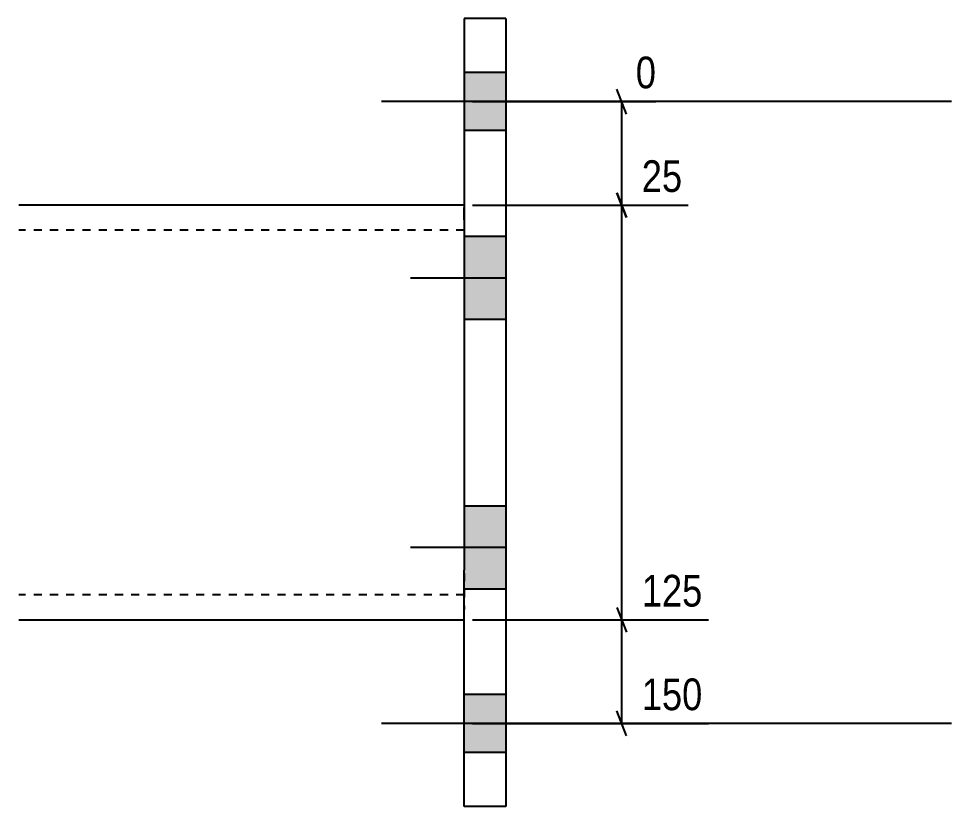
# Model space of a CAD drawing. Header units: millimetres. Extents: x 18 to 28554, y 3 to 713.
# Drawn here: x 20230.5 to 20455.5, y 4.8 to 194.8 of the extents above; entities that cross this region are included whole.
import ezdxf

# ---------------------------------------------------------------- set-up
doc = ezdxf.new("R2010")
doc.units = ezdxf.units.MM
doc.linetypes.add('DXK_LINE_DOT2', pattern=[3.9198, 1.9599, -1.9599])
doc.layers.add('MÅLSÆTNING', color=7, linetype='Continuous')
doc.layers.add('STÅL', color=7, linetype='Continuous')
doc.styles.add('Arial Narrow', font='ARIALN.TTF', dxfattribs={"height": 0.2})

msp = doc.modelspace()

# ---------------------------------------------------------------- hatches: boundary and pattern name
at = {"layer": 'STÅL', "linetype": 'Continuous'}
for points in [[(20347.97, 167.8), (20347.97, 181.8), (20337.97, 181.8), (20337.97, 167.8)], [(20347.97, 167.8), (20347.97, 181.8), (20337.97, 181.8), (20337.97, 167.8)], [(20337.97, 142.3), (20337.97, 122.3), (20347.97, 122.3), (20347.97, 142.3)], [(20337.97, 77.3), (20337.97, 57.3), (20347.97, 57.3), (20347.97, 77.3)], [(20347.97, 17.8), (20347.97, 31.8), (20337.97, 31.8), (20337.97, 17.8)], [(20347.97, 17.8), (20347.97, 31.8), (20337.97, 31.8), (20337.97, 17.8)]]:
    msp.add_hatch(color=96, dxfattribs=at).paths.add_polyline_path(points)

# ---------------------------------------------------------------- linework, layer by layer
at = {"layer": 'MÅLSÆTNING', "color": 7, "linetype": 'Continuous'}
for p, q in [((20377.14, 171.8), (20374.74, 177.8)), ((20339.97, 174.8), (20384.21, 174.8)), ((20375.94, 149.8), (20375.94, 174.8)), ((20374.74, 152.8), (20377.14, 146.8)), ((20377.14, 146.8), (20374.74, 152.8)), ((20339.97, 149.8), (20392, 149.8)), ((20339.97, 149.8), (20392, 149.8)), ((20375.94, 49.8), (20375.94, 149.8)), ((20374.74, 52.8), (20377.14, 46.8)), ((20374.74, 52.8), (20377.14, 46.8)), ((20339.97, 49.8), (20396.87, 49.8)), ((20339.97, 49.8), (20396.87, 49.8)), ((20375.94, 24.8), (20375.94, 49.8)), ((20377.14, 21.8), (20374.74, 27.8)), ((20339.97, 24.8), (20396.87, 24.8))]:
    msp.add_line(p, q, dxfattribs=at)
at = {"layer": 'STÅL', "color": 2, "linetype": 'Continuous'}
for p, q in [((20337.97, 194.8), (20337.97, 147.28)), ((20347.97, 194.8), (20337.97, 194.8)), ((20347.97, 194.8), (20347.97, 4.8)), ((20337.97, 149.8), (20230.47, 149.8)), ((20337.97, 146.29), (20337.97, 147.28)), ((20337.97, 146.29), (20337.97, 137.8)), ((20337.97, 137.8), (20337.97, 61.8)), ((20337.97, 52.32), (20337.97, 61.8)), ((20337.97, 4.8), (20337.97, 52.32)), ((20230.47, 49.8), (20337.97, 49.8)), ((20347.97, 4.8), (20337.97, 4.8))]:
    msp.add_line(p, q, dxfattribs=at)
at = {"layer": 'STÅL', "color": 96, "linetype": 'Continuous'}
for p, q in [((20347.97, 181.8), (20337.97, 181.8)), ((20347.97, 181.8), (20337.97, 181.8)), ((20455.47, 174.8), (20317.97, 174.8)), ((20455.47, 174.8), (20317.97, 174.8)), ((20347.97, 167.8), (20337.97, 167.8)), ((20347.97, 167.8), (20337.97, 167.8)), ((20337.97, 142.3), (20347.97, 142.3)), ((20324.97, 132.3), (20347.97, 132.3)), ((20337.97, 122.3), (20347.97, 122.3)), ((20337.97, 77.3), (20347.97, 77.3)), ((20324.97, 67.3), (20347.97, 67.3)), ((20337.97, 57.3), (20347.97, 57.3)), ((20347.97, 31.8), (20337.97, 31.8)), ((20347.97, 31.8), (20337.97, 31.8)), ((20455.47, 24.8), (20317.97, 24.8)), ((20455.47, 24.8), (20317.97, 24.8)), ((20347.97, 17.8), (20337.97, 17.8)), ((20347.97, 17.8), (20337.97, 17.8))]:
    msp.add_line(p, q, dxfattribs=at)
at = {"layer": 'STÅL', "color": 7, "linetype": 'DXK_LINE_DOT2'}
for p, q in [((20337.97, 147.28), (20337.97, 149.8)), ((20337.97, 147.28), (20337.97, 52.32)), ((20337.97, 143.8), (20230.47, 143.8)), ((20337.97, 55.8), (20230.47, 55.8)), ((20337.97, 50.71), (20337.97, 52.32)), ((20337.97, 49.8), (20337.97, 50.71))]:
    msp.add_line(p, q, dxfattribs=at)

# ---------------------------------------------------------------- wipeouts: each hides what was drawn before it
at = {"color": 0, "linetype": 'Continuous'}
for points in [[(20392.14, 151.4), (20392.14, 162.6), (20379.19, 162.6), (20379.19, 151.4)], [(20397.02, 51.4), (20397.02, 62.6), (20379.19, 62.6), (20379.19, 51.4)], [(20397.02, 26.4), (20397.02, 37.6), (20379.19, 37.6), (20379.19, 26.4)]]:
    msp.add_wipeout(points, dxfattribs=at).dxf.layer = 'MÅLSÆTNING'

# ---------------------------------------------------------------- next in the draw order: texts
at = {"layer": 'MÅLSÆTNING', "color": 3, "linetype": 'Continuous', "style": 'Arial Narrow'}
for s, p in [('25', (20380.79, 153)), ('125', (20380.79, 53)), ('150', (20380.79, 28))]:
    msp.add_text(s, height=7.635, dxfattribs=at).set_placement(p)

# ---------------------------------------------------------------- next in the draw order: wipeouts: each hides what was drawn before it
at = {"color": 0, "linetype": 'Continuous'}
msp.add_wipeout([(20385.81, 176.4), (20385.81, 187.6), (20377.74, 187.6), (20377.74, 176.4)], dxfattribs=at).dxf.layer = 'MÅLSÆTNING'

# ---------------------------------------------------------------- next in the draw order: texts
at = {"layer": 'MÅLSÆTNING', "color": 3, "linetype": 'Continuous', "style": 'Arial Narrow'}
msp.add_text('0', height=7.64, dxfattribs=at).set_placement((20379.34, 178))

doc.saveas('drawing.dxf')
